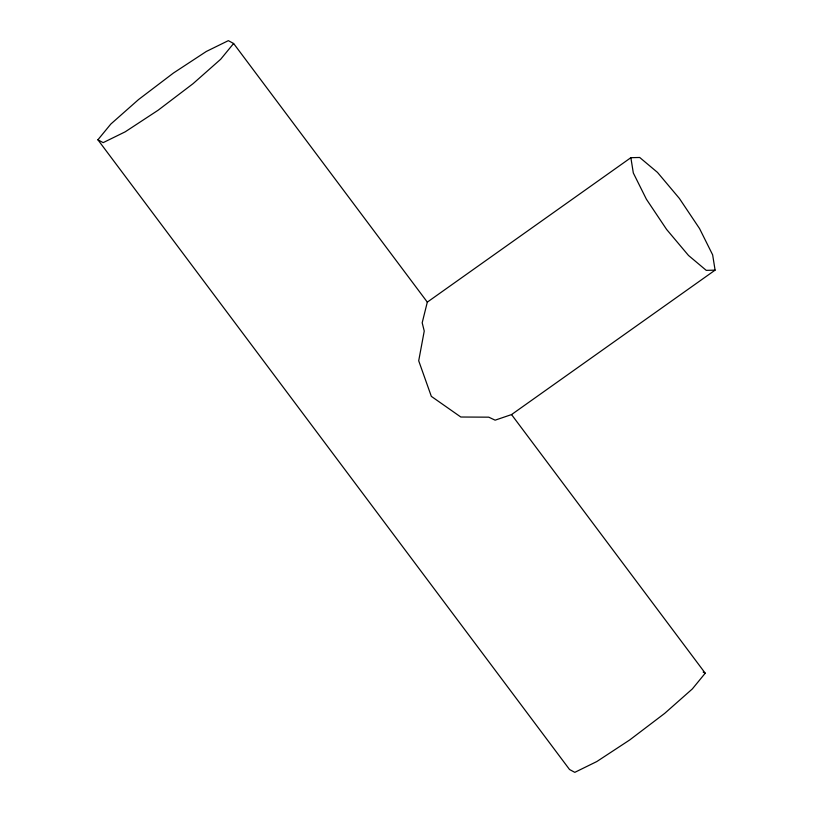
<?xml version="1.0" encoding="UTF-8"?>
<svg xmlns="http://www.w3.org/2000/svg" width="813" height="813" viewBox="0 0 813 813"><rect width="100%" height="100%" fill="white"/><g stroke="black" fill="none" stroke-linecap="round" stroke-linejoin="round"><path stroke-width="1.22" d="M427.313 302.131L422.191 322.791L424.244 331.033L418.705 360.789L431.327 396.358L460.819 417.018L488.765 417.171L495.127 420.169L511.54 414.579L715.094 270.14L712.645 254.855L699.566 228.605L679.373 198.423L657.463 172.386L639.709 157.478L630.868 157.692L427.313 302.131L233.616 43.495L228.351 40.65L206.329 51.463L173.423 73.048L138.474 99.613L110.832 124.043L97.906 139.795L569.537 769.505L574.801 772.35L596.823 761.537L629.719 739.952L664.678 713.387L692.32 688.957L705.237 673.205L511.54 414.579M233.616 43.495L220.689 59.247L193.047 83.678L158.098 110.243L125.192 131.828L103.17 142.641L97.906 139.795M715.094 270.14L706.253 270.363L688.499 255.455L666.589 229.418L646.396 199.226L633.317 172.976L630.868 157.692M703.143 672.066L705.237 673.205"/></g></svg>
